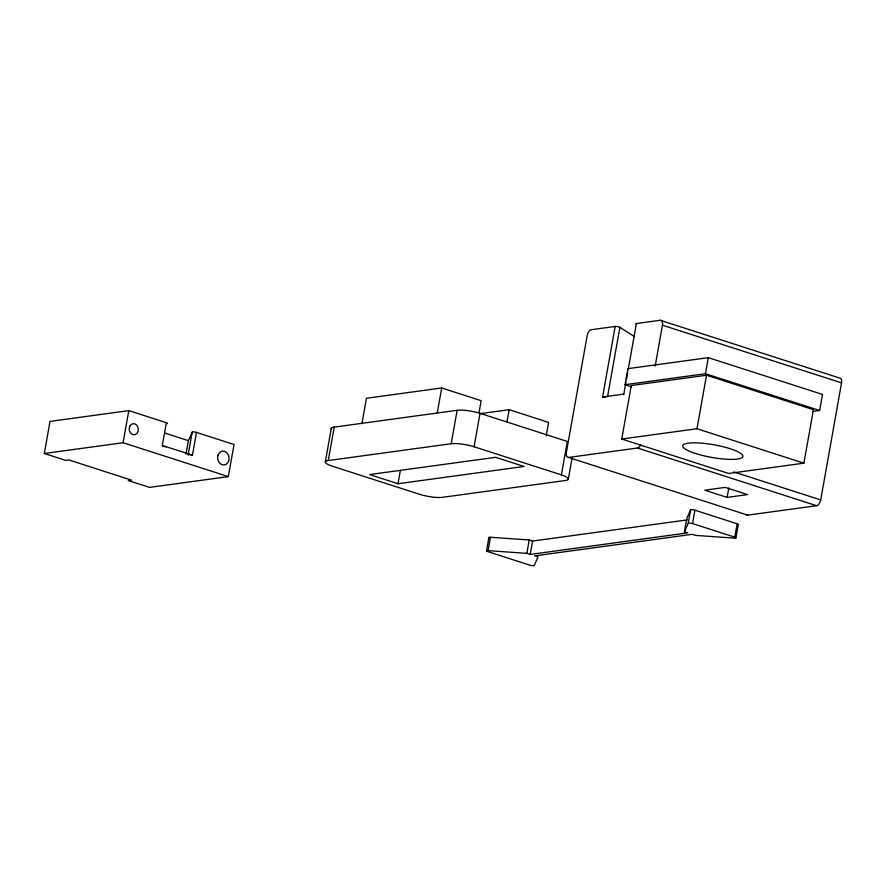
<?xml version="1.0" encoding="UTF-8"?>
<svg xmlns="http://www.w3.org/2000/svg" width="886" height="886" viewBox="0 0 886 886"><rect width="100%" height="100%" fill="white"/><g stroke="black" fill="none" stroke-linecap="round" stroke-linejoin="round"><path stroke-width="1.33" d="M185.982 454.031L188.375 440.652L192.196 432.124A2.78 0.587 10.1 0 1 196.493 432.423L234.037 444.517L228.322 476.613L149.535 487.389L128.26 480.544L131.416 480.112L68.72 459.923L65.575 460.355L44.3 453.499L50.015 421.404L128.802 410.628L166.346 422.711A2.78 0.587 10.1 0 1 167.011 423.652M44.3 453.499L123.088 442.723L128.802 410.628M163.423 446.023A2.78 0.587 10.1 0 0 162.304 445.459L166.346 422.711M188.375 453.521L192.196 432.124M188.297 454.74A2.78 0.587 10.1 0 1 192.439 455.16L196.493 432.423M325.339 461.772L331.298 428.337M328.263 460.543L334.221 427.107L457.132 410.296A16.679 3.5 10.1 0 1 480.024 413.33L567.339 441.45L561.381 474.885A16.679 3.5 10.1 0 1 565.368 480.511L442.457 497.323A16.679 3.5 10.1 0 1 419.565 494.288L332.25 466.169A16.679 3.5 10.1 0 1 328.263 460.543L451.173 443.731A16.679 3.5 10.1 0 1 474.065 446.765L561.381 474.885M361.931 423.674L366.461 398.268L441.704 387.968L481.164 400.682L479.016 412.721M398.002 483.723L524.058 466.479L495.628 457.32L369.562 474.564L398.002 483.723L400.383 470.355M437.175 413.385L441.704 387.968M451.173 443.731L457.132 410.296M474.065 446.765L480.024 413.33M507.002 421.736L509.151 409.697L548.611 422.4L546.23 435.779M486.536 550.859L488.917 537.481M488.108 550.638L526.838 553.351L530.193 554.437L687.769 532.874L684.413 531.799L686.794 518.421L690.615 509.893A2.78 0.587 10.1 0 1 694.923 510.192L737.141 523.792L734.76 537.16A2.78 0.587 10.1 0 1 734.328 538.112L695.61 535.399L692.254 534.324L534.668 555.876L538.035 556.962L534.214 565.49A2.78 0.587 10.1 0 1 529.906 565.19L487.688 551.59A2.78 0.587 10.1 0 1 488.108 550.638L490.49 537.27L529.219 539.973L532.575 541.058L687.414 519.872M526.838 553.351L529.219 539.973M530.193 554.437L532.575 541.058M568.291 479.282L572.101 457.874M605.78 397.327A2.78 0.587 10.1 0 0 602.602 397.006L615.172 326.447A2.78 0.587 10.1 0 1 619.89 327.344L634.476 336.614M607.563 396.54L619.89 327.344M631.64 386.817L625.073 384.712L627.93 368.654L708.302 357.667L822.485 394.436L819.628 410.484L812.816 411.425M623.578 394.647A2.78 0.587 10.1 0 1 623.822 394.104L625.992 381.888M626.48 379.175L627.687 372.386M628.174 369.672L636.392 323.545L660.247 320.278L839.363 377.968A5.56 2.957 -72.1 0 1 841.556 382.885L820.713 499.925A5.56 2.957 -72.1 0 1 816.604 505.707L747.673 515.131L568.557 457.442A5.56 2.957 -72.1 0 1 566.353 452.524L587.208 335.484A5.56 2.957 -72.1 0 1 591.305 329.703L615.172 326.447M621.739 439.035L631.275 385.532L706.519 375.232L813.426 409.664L803.89 463.168L728.646 473.467L621.739 439.035L696.983 428.735L803.89 463.168M655.175 366.029L662.451 325.195A5.56 2.957 -72.1 0 0 660.247 320.278M625.073 384.712L705.433 373.715L708.302 357.667M696.983 428.735L706.519 375.232M684.413 531.799L688.234 523.272L690.615 509.893M734.76 537.16L692.542 523.571L694.923 510.192M735.912 537.902L738.293 524.523M727.118 497.4L747.607 494.598L725.213 487.389L704.724 490.191L727.118 497.4L728.801 487.976M188.142 454.861L188.563 453.909M480.422 413.629L509.151 409.697M602.602 397.006L623.822 394.104M568.557 457.442L637.499 448.017L816.604 505.707M162.946 446.478L166.18 446.699M662.451 325.195L841.556 382.885M705.433 373.715L819.628 410.484M733.785 471.928L820.713 499.925M164.94 433.11L188.375 440.652M162.304 445.459L192.439 455.16M123.088 442.723L228.322 476.613M331.475 429.289A16.679 3.5 10.1 0 1 334.221 427.107M489.548 538.024A2.78 0.587 10.1 0 1 490.49 537.27M737.141 523.792A2.78 0.587 10.1 0 1 737.805 524.722M688.234 523.272A2.78 0.587 10.1 0 1 692.542 523.571M747.673 515.131A5.56 2.957 -72.1 0 1 746.222 514.633M640.7 444.971A5.56 2.957 -72.1 0 1 637.499 448.017M636.525 324.287A2.78 0.587 10.1 0 1 636.392 323.545M217.989 455.238A6.944 5.693 82.2 0 0 224.258 464.928A6.944 5.693 82.2 0 0 227.78 453.953A6.944 5.693 82.2 0 0 217.989 455.238M129.899 426.011A5.56 4.563 82.2 0 0 133.62 434.716A5.56 4.563 82.2 0 0 137.828 426.864A5.56 4.563 82.2 0 0 129.899 426.011M695.488 453.477A30.567 6.412 10.1 0 0 742.811 456.788A30.567 6.412 10.1 0 0 700.162 443.044A30.567 6.412 10.1 0 0 695.488 453.477"/></g></svg>
